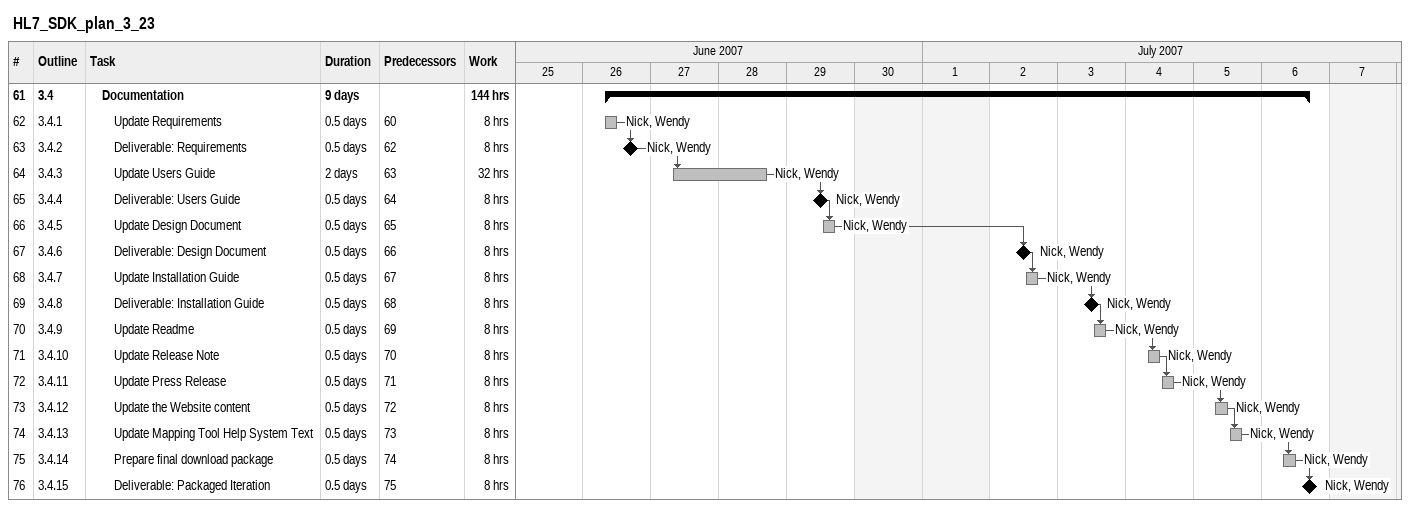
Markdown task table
HL7_SDK_plan_3_23

| ID | WBS | Task | Duration | Start | Finish | Predecessors | Resources | Work (h) |
|---|---|---|---|---|---|---|---|---|
| 61 | 3.4 | **Documentation** | 9d | 2007-06-26 | 2007-07-06 |  |  | 144 |
| 62 | 3.4.1 | Update Requirements | 0.5d | 2007-06-26 | 2007-06-26 | 60 | Nick, Wendy | 8 |
| 63 | 3.4.2 | Deliverable: Requirements | 0.5d | 2007-06-26 | 2007-06-26 | 62 | Nick, Wendy | 8 |
| 64 | 3.4.3 | Update Users Guide | 2d | 2007-06-27 | 2007-06-28 | 63 | Nick, Wendy | 32 |
| 65 | 3.4.4 | Deliverable: Users Guide | 0.5d | 2007-06-29 | 2007-06-29 | 64 | Nick, Wendy | 8 |
| 66 | 3.4.5 | Update Design Document | 0.5d | 2007-06-29 | 2007-06-29 | 65 | Nick, Wendy | 8 |
| 67 | 3.4.6 | Deliverable: Design Document | 0.5d | 2007-07-02 | 2007-07-02 | 66 | Nick, Wendy | 8 |
| 68 | 3.4.7 | Update Installation Guide | 0.5d | 2007-07-02 | 2007-07-02 | 67 | Nick, Wendy | 8 |
| 69 | 3.4.8 | Deliverable: Installation Guide | 0.5d | 2007-07-03 | 2007-07-03 | 68 | Nick, Wendy | 8 |
| 70 | 3.4.9 | Update Readme | 0.5d | 2007-07-03 | 2007-07-03 | 69 | Nick, Wendy | 8 |
| 71 | 3.4.10 | Update Release Note | 0.5d | 2007-07-04 | 2007-07-04 | 70 | Nick, Wendy | 8 |
| 72 | 3.4.11 | Update Press Release | 0.5d | 2007-07-04 | 2007-07-04 | 71 | Nick, Wendy | 8 |
| 73 | 3.4.12 | Update the Website content | 0.5d | 2007-07-05 | 2007-07-05 | 72 | Nick, Wendy | 8 |
| 74 | 3.4.13 | Update Mapping Tool Help System Text | 0.5d | 2007-07-05 | 2007-07-05 | 73 | Nick, Wendy | 8 |
| 75 | 3.4.14 | Prepare final download package | 0.5d | 2007-07-06 | 2007-07-06 | 74 | Nick, Wendy | 8 |
| 76 | 3.4.15 | Deliverable: Packaged Iteration | 0.5d | 2007-07-06 | 2007-07-06 | 75 | Nick, Wendy | 8 |
